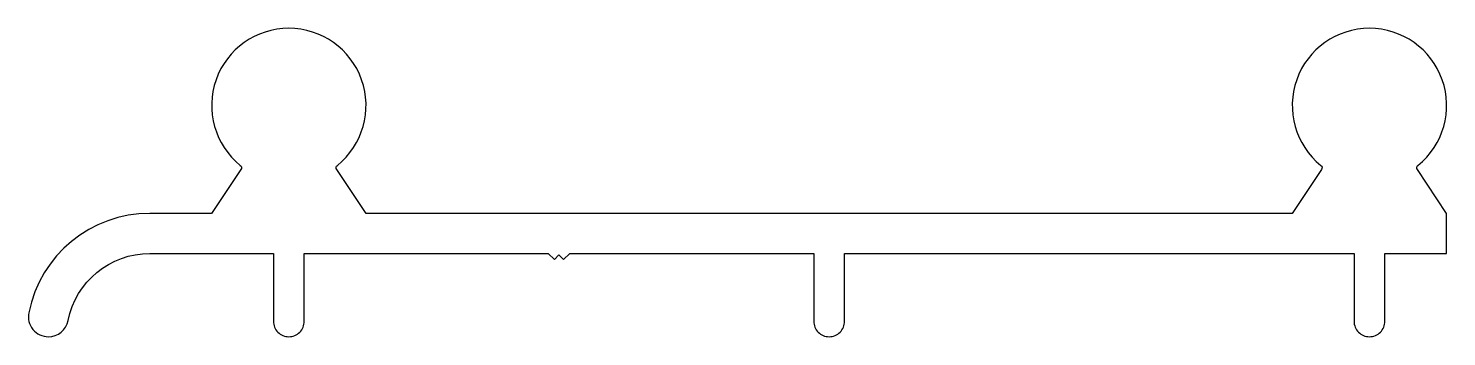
# Model space of a CAD drawing. Extents: x 935.3 to 981.2, y -3.7 to 6.3.
import ezdxf

# ---------------------------------------------------------------- set-up
doc = ezdxf.new("R2010")
doc.units = 0
doc.header["$LTSCALE"] = 15
doc.layers.get('0').update_dxf_attribs({"linetype": 'CONTINUOUS'})

msp = doc.modelspace()

# ---------------------------------------------------------------- linework, layer by layer
at = {"ltscale": 0.05}
msp.add_line((935.947, -3.706), (935.947, -3.706), dxfattribs=at)
msp.add_lwpolyline([(952.833, -1.006), (960.733, -1.006), (960.733, -3.206, 0.414214), (961.233, -3.706), (961.233, -3.706, 0.414214), (961.733, -3.206), (961.733, -1.006), (978.233, -1.006), (978.233, -3.206, 0.414214), (978.733, -3.706), (978.733, -3.706, 0.414214), (979.233, -3.206), (979.233, -1.006), (981.233, -1.006), (981.233, 0.294), (980.284, 1.717, -0.387538), (980.305, 1.85, 2.827274), (977.161, 1.85, -0.387538), (977.181, 1.717), (976.233, 0.294), (946.233, 0.294), (945.284, 1.717, -0.387538), (945.305, 1.85, 2.827274), (942.161, 1.85, -0.387538), (942.181, 1.717), (941.233, 0.294), (939.233, 0.294, 0.358111), (935.309, -2.93, 0.472634), (935.947, -3.706, 0.358111), (936.584, -3.182, -0.358111), (939.233, -1.006), (943.233, -1.006), (943.233, -3.206, 0.414214), (943.733, -3.706), (943.733, -3.706, 0.414214), (944.233, -3.206), (944.233, -1.006), (952.133, -1.006), (952.333, -1.206), (952.483, -1.056), (952.633, -1.206)], format="xyb", close=True, dxfattribs=at)

doc.saveas('drawing.dxf')
